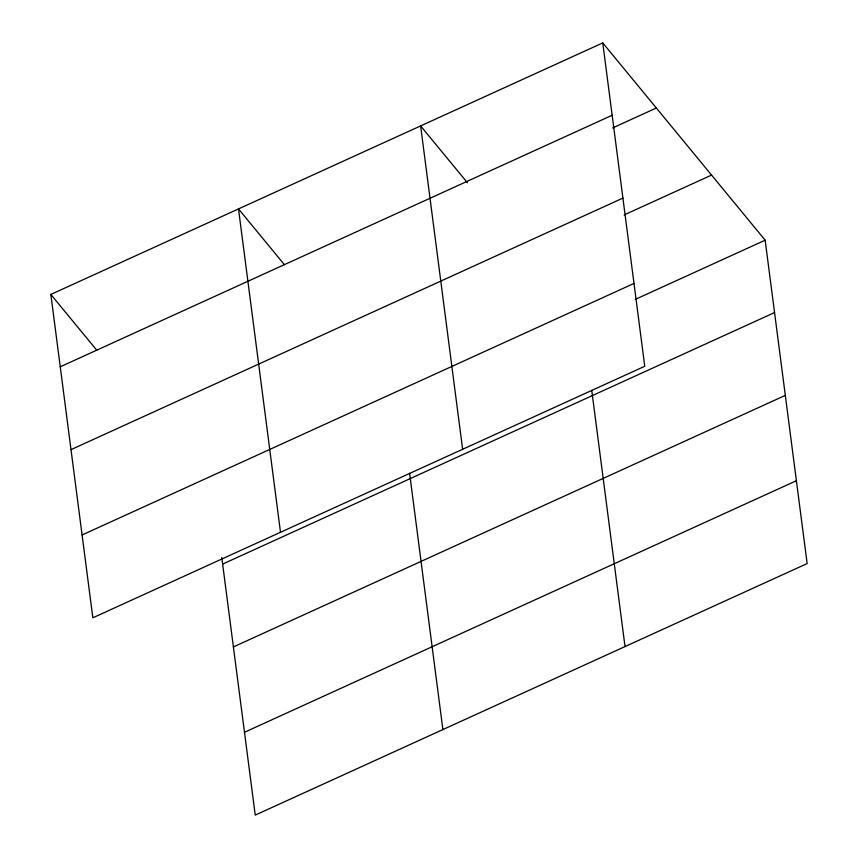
<?xml version="1.0" encoding="UTF-8"?>
<svg xmlns="http://www.w3.org/2000/svg" width="858" height="858" viewBox="0 0 858 858"><rect width="100%" height="100%" fill="white"/><g stroke="black" fill="none" stroke-linecap="round" stroke-linejoin="round"><path stroke-width="1.29" d="M602.756 42.9L644.755 366.269L92.846 617.803L50.847 294.444L602.756 42.9L765.154 240.197L807.153 563.556L255.244 815.1L221.782 557.518M60.242 366.806L612.162 115.262M612.633 127.928L656.349 108.011M71.01 449.635L622.919 198.091M624.141 214.929L711.561 175.086M82.089 534.974L633.998 283.43M635.231 299.41L765.154 240.197M222.64 564.092L774.549 312.559M233.397 646.932L785.306 395.388M244.487 732.271L796.396 480.727M467.417 182.743L420.624 125.912L462.623 449.27M284.438 264.725L238.503 208.923L280.502 532.282M50.847 294.444L96.782 350.246M591.741 390.304L625.021 646.567M409.609 473.305L442.889 729.579"/></g></svg>
